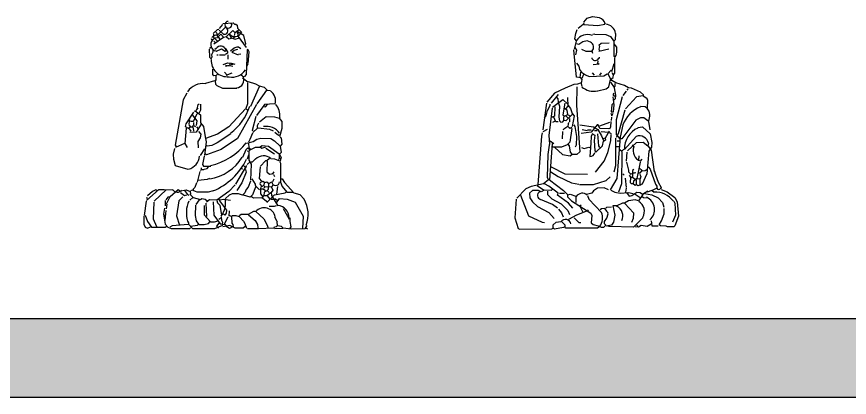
# Model space of a CAD drawing. Header units: millimetres. Extents: x -1413 to 9193, y 11663 to 17984.
# Drawn here: x 776 to 2965, y 11663 to 12663 of the extents above; entities that cross this region are included whole.
import ezdxf

# ---------------------------------------------------------------- set-up
doc = ezdxf.new("R2010")
doc.units = ezdxf.units.MM
doc.layers.add('www.cad-blocks.net', color=7, linetype='Continuous')

# ---------------------------------------------------------------- blocks, each defined once
blk = doc.blocks.new('A$C2FB61280')
for p, q in [((212.8, 528.9), (193.7, 509.9)), ((206.8, 538), (197.7, 526.9)), ((207.8, 540), (234.9, 542)), ((227.8, 541), (231.8, 537)), ((234.9, 542), (237.9, 539)), ((237.9, 539), (241.9, 539)), ((241.9, 539), (244.9, 536)), ((244.9, 536), (245.9, 527.9)), ((245.9, 527.9), (256.9, 516.9)), ((181.7, 506.9), (178.7, 503.8)), ((192.7, 523.9), (181.7, 513.9)), ((182.7, 511.9), (182.7, 504.8)), ((182.7, 504.8), (192.7, 494.8)), ((191.7, 510.9), (183.7, 507.9)), ((208.8, 503.8), (183.7, 485.8)), ((188.7, 517.9), (191.7, 514.9)), ((191.7, 514.9), (193.7, 504.8)), ((200.7, 498.8), (191.7, 510.9)), ((196.7, 524.9), (192.7, 523.9)), ((196.7, 506.9), (201.7, 511.9)), ((197.7, 522.9), (210.8, 510.9)), ((201.7, 511.9), (208.8, 504.8)), ((208.8, 504.8), (216.8, 505.9)), ((216.8, 505.9), (233.9, 521.9)), ((222.8, 498.8), (216.8, 504.8)), ((223.8, 511.9), (229.8, 500.8)), ((227.8, 503.8), (239.9, 498.8)), ((233.9, 521.9), (238.9, 516.9)), ((237.9, 505.9), (233.9, 499.8)), ((238.9, 515.9), (236.9, 508.9)), ((238.9, 516.9), (248.9, 522.9)), ((263, 508.9), (242.9, 519.9)), ((248.9, 511.9), (244.9, 516.9)), ((246.9, 507.9), (248.9, 511.9)), ((247.9, 505.9), (269, 477.7)), ((268, 486.8), (263, 508.9)), ((176.6, 500.8), (179.7, 493.8)), ((183.7, 493.8), (187.7, 489.8)), ((229.8, 500.8), (222.8, 498.8)), ((239.9, 498.8), (250.9, 502.8)), ((267, 484.8), (268, 486.8)), ((171.6, 472.7), (172.6, 451.7)), ((176.6, 477.7), (172.6, 474.7)), ((178.7, 458.7), (181.7, 465.7)), ((181.7, 465.7), (181.7, 470.7)), ((189.7, 474.7), (186.7, 471.7)), ((187.7, 469.7), (190.7, 467.7)), ((190.7, 467.7), (203.7, 473.7)), ((203.7, 473.7), (213.8, 467.7)), ((208.8, 470.7), (212.8, 468.7)), ((213.8, 475.7), (219.8, 465.7)), ((213.8, 467.7), (215.8, 469.7)), ((219.8, 462.7), (214.8, 458.7)), ((219.8, 465.7), (219.8, 462.7)), ((227.8, 468.7), (236.9, 476.7)), ((230.8, 464.7), (236.9, 470.7)), ((230.8, 464.7), (247.9, 457.7)), ((236.9, 476.7), (244.9, 478.8)), ((236.9, 470.7), (246.9, 472.7)), ((244.9, 478.8), (248.9, 478.8)), ((248.9, 478.8), (254.9, 474.7)), ((254.9, 459.7), (248.9, 458.7)), ((271, 471.7), (269, 406.5)), ((275, 469.7), (271, 471.7)), ((274, 435.6), (277, 465.7)), ((277, 465.7), (275, 469.7)), ((172.6, 451.7), (176.6, 447.6)), ((176.6, 447.6), (179.7, 452.7)), ((179.7, 452.7), (178.7, 457.7)), ((191.7, 457.7), (194.7, 457.7)), ((198.7, 457.7), (213.8, 457.7)), ((220.8, 457.7), (220.8, 446.6)), ((180.7, 406.5), (180.7, 420.5)), ((208.6, 432.3), (220.1, 437.2)), ((214.2, 431.1), (225.2, 429.5)), ((224.8, 429.6), (214.8, 427.6)), ((220.1, 437.2), (229.7, 436.4)), ((225.8, 435.6), (224.8, 429.6)), ((226.4, 430.1), (233.3, 428.7)), ((239.1, 433.1), (228.8, 431.5)), ((229.7, 436.4), (239.1, 433.1)), ((273, 433.6), (270, 426.6)), ((274, 437.6), (271, 436.6)), ((183.7, 402.5), (180.7, 406.5)), ((189.7, 403.5), (183.7, 402.5)), ((193.7, 407.5), (189.7, 403.5)), ((189.7, 392.4), (189.7, 402.5)), ((192.7, 408.5), (193.7, 407.5)), ((218.8, 404.5), (211.8, 412.5)), ((217.8, 402.5), (218.8, 404.5)), ((230.8, 409.5), (219.8, 405.5)), ((255.9, 405.5), (258.9, 402.5)), ((258.9, 397.5), (273, 387.4)), ((264, 401.5), (260, 400.5)), ((269, 406.5), (264, 401.5)), ((185.7, 389.4), (161.6, 382.4)), ((187.7, 389.4), (189.7, 392.4)), ((188.7, 380.4), (187.7, 389.4)), ((192.7, 376.4), (188.7, 380.4)), ((207.8, 369.4), (192.7, 376.4)), ((272, 384.4), (272, 329.2)), ((294.1, 381.4), (275, 387.4)), ((303.1, 374.4), (280, 322.2)), ((304.1, 375.4), (294.1, 381.4)), ((317.2, 372.4), (304.1, 375.4)), ((325.2, 364.3), (317.2, 372.4)), ((112.4, 357.3), (103.4, 340.2)), ((243.9, 369.4), (207.8, 369.4)), ((322.2, 365.3), (297.1, 329.2)), ((332.2, 363.3), (325.2, 364.3)), ((103.4, 340.2), (82.3, 220.8)), ((145.2, 328.5), (140.8, 325.3)), ((272, 329.2), (268, 317.2)), ((343.3, 329.2), (317.2, 327.2)), ((130.5, 307.1), (110.4, 277)), ((132.5, 310.1), (134.5, 311.1)), ((134.5, 311.1), (148.5, 300.1)), ((139.5, 316.8), (136.4, 311.2)), ((140.8, 325.3), (139.7, 318)), ((139.7, 318), (142, 315.5)), ((148.5, 313.1), (144.5, 304.1)), ((148.5, 328.2), (148.5, 313.1)), ((267, 316.2), (222.8, 269)), ((296.1, 327.2), (245.9, 237.9)), ((268, 317.2), (274, 311.1)), ((315.2, 325.2), (296.1, 299.1)), ((317.2, 327.2), (315.2, 325.2)), ((316.2, 322.2), (319.2, 321.2)), ((319.2, 321.2), (325.2, 327.2)), ((119.4, 287.1), (118.4, 277)), ((139.5, 285), (127.5, 300.1)), ((138.5, 301.1), (129.5, 282)), ((141.5, 305.1), (138.5, 301.1)), ((138.5, 272), (139.5, 285)), ((148.5, 300.1), (148.5, 279)), ((285, 260), (295.1, 297.1)), ((304.1, 282), (321.2, 296.1)), ((321.2, 296.1), (343.3, 295.1)), ((343.3, 295.1), (355.3, 292.1)), ((356.3, 292.1), (358.3, 294.1)), ((363.3, 283), (356.3, 292.1)), ((111.4, 265), (107.4, 224.8)), ((110.4, 277), (108.4, 270)), ((108.4, 270), (116.4, 265)), ((117.4, 275), (122.4, 269)), ((118.4, 266), (121.4, 269)), ((124.5, 257.9), (118.4, 266)), ((122.4, 284), (129.5, 284)), ((122.4, 269), (126.5, 269)), ((127.5, 268), (130.5, 272)), ((130.5, 265), (127.5, 268)), ((130.5, 280), (130.5, 273)), ((130.5, 272), (135.5, 270)), ((131.5, 257.9), (130.5, 265)), ((150.6, 276), (137.5, 254.9)), ((138.5, 269), (142.5, 264)), ((148.5, 279), (156.6, 270)), ((156.6, 270), (160.6, 242.9)), ((222.8, 269), (193.7, 249.9)), ((298.1, 265), (286, 253.9)), ((298.1, 272), (302.1, 279)), ((298.1, 267), (298.1, 272)), ((300.1, 265), (298.1, 267)), ((331.2, 262), (300.1, 265)), ((357.3, 243.9), (363.3, 265)), ((363.3, 265), (363.3, 283)), ((137.5, 254.9), (120.4, 253.9)), ((143.5, 256.9), (149.5, 249.9)), ((149.5, 249.9), (147.5, 239.9)), ((160.6, 242.9), (163.6, 229.8)), ((193.7, 249.9), (161.6, 237.9)), ((228.8, 250.9), (192.7, 226.8)), ((285, 251.9), (278, 235.9)), ((286, 257.9), (285, 260)), ((340.2, 257.9), (331.2, 262)), ((344.3, 254.9), (353.3, 246.9)), ((353.3, 246.9), (356.3, 247.9)), ((358.3, 241.9), (360.3, 239.9)), ((82.3, 220.8), (85.3, 215.8)), ((106.4, 224.8), (83.3, 214.8)), ((107.4, 224.8), (113.4, 214.8)), ((147.5, 239.9), (141.5, 230.8)), ((141.5, 230.8), (142.5, 213.8)), ((163.6, 229.8), (159.6, 193.7)), ((166.6, 217.8), (163.6, 220.8)), ((178.7, 219.8), (166.6, 217.8)), ((192.7, 226.8), (178.7, 219.8)), ((245.9, 237.9), (202.7, 209.8)), ((270, 225.8), (287.1, 230.8)), ((278, 235.9), (275, 228.8)), ((275, 224.8), (276, 214.8)), ((287.1, 230.8), (297.1, 236.9)), ((297.1, 236.9), (307.1, 238.9)), ((304.1, 215.8), (311.1, 219.8)), ((307.1, 238.9), (333.2, 237.9)), ((311.1, 219.8), (327.2, 217.8)), ((333.2, 237.9), (343.3, 231.8)), ((343.3, 231.8), (357.3, 218.8)), ((362.3, 223.8), (358.3, 217.8)), ((360.3, 239.9), (362.3, 223.8)), ((77.3, 196.7), (81.3, 211.8)), ((159.6, 210.8), (147.5, 193.7)), ((164.6, 195.7), (160.6, 198.7)), ((202.7, 209.8), (164.6, 195.7)), ((268, 208.8), (258.9, 188.7)), ((272, 212.8), (268, 208.8)), ((271, 205.8), (276, 204.7)), ((279, 208.8), (272, 212.8)), ((276, 214.8), (281, 209.8)), ((276, 204.7), (279, 208.8)), ((277, 181.7), (277, 203.7)), ((281, 209.8), (293.1, 215.8)), ((293.1, 215.8), (304.1, 215.8)), ((306.1, 215.8), (310.1, 212.8)), ((310.1, 212.8), (320.2, 216.8)), ((320.2, 212.8), (343.3, 197.7)), ((327.2, 217.8), (355.3, 197.7)), ((355.3, 197.7), (355.3, 185.7)), ((360.3, 201.7), (356.3, 196.7)), ((358.3, 217.8), (360.3, 201.7)), ((78.3, 182.7), (77.3, 196.7)), ((83.3, 166.6), (78.3, 182.7)), ((158.6, 191.7), (153.6, 169.6)), ((275, 194.7), (271, 183.7)), ((280, 177.7), (271, 169.6)), ((283, 170.6), (277, 181.7)), ((282, 176.6), (285, 176.6)), ((285, 176.6), (293.1, 184.7)), ((319.2, 179.7), (306.1, 165.6)), ((323.2, 179.7), (319.2, 179.7)), ((330.2, 185.7), (323.2, 179.7)), ((324.2, 178.7), (323.2, 150.6)), ((333.2, 185.7), (343.3, 184.7)), ((343.3, 184.7), (356.3, 179.7)), ((358.3, 187.7), (353.3, 182.7)), ((356.3, 196.7), (360.3, 188.7)), ((360.3, 188.7), (357.3, 176.6)), ((357.3, 176.6), (359.3, 173.6)), ((116.4, 156.6), (83.3, 166.6)), ((148.5, 154.6), (151.6, 156.6)), ((150.6, 161.6), (150.6, 157.6)), ((151.6, 156.6), (157.6, 156.6)), ((153.6, 169.6), (156.6, 165.6)), ((156.6, 165.6), (175.6, 165.6)), ((158.6, 157.6), (166.6, 159.6)), ((166.6, 159.6), (169.6, 163.6)), ((270, 167.6), (240.9, 118.4)), ((255.9, 159.6), (260, 158.6)), ((263, 166.6), (269, 160.6)), ((263, 156.6), (267, 156.6)), ((267, 156.6), (269, 149.5)), ((281, 128.5), (283, 170.6)), ((305.1, 163.6), (303.1, 133.5)), ((359.3, 173.6), (359.3, 123.5)), ((146.5, 151.6), (139.5, 123.5)), ((172.6, 133.5), (166.6, 130.5)), ((269, 149.5), (256.9, 121.4)), ((284, 132.5), (292.1, 118.4)), ((303.1, 133.5), (309.1, 126.5)), ((323.2, 150.6), (330.2, 144.5)), ((330.2, 144.5), (340.2, 146.5)), ((341.2, 150.6), (337.2, 144.5)), ((341.2, 131.5), (338.2, 124.5)), ((340.2, 143.5), (343.3, 138.5)), ((361.3, 132.5), (363.3, 132.5)), ((363.3, 132.5), (369.4, 122.4)), ((138.5, 121.4), (133.5, 109.4)), ((166.6, 130.5), (142.5, 127.5)), ((239.9, 116.4), (222.8, 99.4)), ((256.9, 121.4), (243.9, 101.4)), ((274, 110.4), (269, 104.4)), ((280, 126.5), (274, 110.4)), ((293.1, 110.4), (285, 90.3)), ((292.1, 118.4), (293.1, 112.4)), ((292.1, 114.4), (304.1, 103.4)), ((304.1, 120.4), (309.1, 113.4)), ((305.1, 122.4), (313.1, 126.5)), ((308.1, 111.4), (316.2, 115.4)), ((313.1, 126.5), (318.2, 122.4)), ((318.2, 110.4), (315.2, 107.4)), ((316.2, 115.4), (317.2, 121.4)), ((316.2, 113.4), (318.2, 111.4)), ((318.2, 122.4), (323.2, 124.5)), ((318.2, 111.4), (334.2, 112.4)), ((323.2, 124.5), (328.2, 120.4)), ((327.2, 119.4), (326.2, 104.4)), ((328.2, 120.4), (336.2, 124.5)), ((334.2, 112.4), (339.2, 102.4)), ((339.2, 115.4), (336.2, 112.4)), ((351.3, 112.4), (348.3, 92.3)), ((359.3, 123.5), (363.3, 112.4)), ((363.3, 112.4), (375.4, 97.4)), ((369.4, 122.4), (394.4, 95.3)), ((7, 75.3), (39.1, 104.4)), ((22.1, 99.4), (9, 87.3)), ((31.1, 103.4), (22.1, 99.4)), ((58.2, 103.4), (27.1, 73.3)), ((30.1, 99.4), (33.1, 98.4)), ((35.1, 101.4), (31.1, 103.4)), ((39.1, 104.4), (53.2, 104.4)), ((53.2, 104.4), (74.3, 103.4)), ((90.3, 103.4), (69.3, 85.3)), ((96.4, 99.4), (90.3, 103.4)), ((96.4, 96.4), (106.4, 88.3)), ((102.4, 101.4), (111.4, 103.4)), ((106.4, 101.4), (114.4, 91.3)), ((106.4, 88.3), (112.4, 90.3)), ((111.4, 103.4), (121.4, 99.4)), ((114.4, 91.3), (118.4, 89.3)), ((122.4, 93.3), (120.4, 90.3)), ((121.4, 99.4), (122.4, 93.3)), ((126.5, 102.4), (122.4, 100.4)), ((122.4, 90.3), (129.5, 83.3)), ((139.5, 97.4), (126.5, 102.4)), ((133.5, 109.4), (129.5, 105.4)), ((129.5, 105.4), (130.5, 101.4)), ((168.6, 97.4), (139.5, 97.4)), ((181.7, 100.4), (168.6, 97.4)), ((222.8, 99.4), (191.7, 76.3)), ((223.8, 89.3), (214.8, 80.3)), ((231.8, 93.3), (223.8, 89.3)), ((248.9, 93.3), (231.8, 93.3)), ((258.9, 89.3), (248.9, 93.3)), ((265, 95.3), (258.9, 89.3)), ((279, 84.3), (262, 89.3)), ((269, 104.4), (265, 95.3)), ((285, 90.3), (279, 84.3)), ((307.1, 93.3), (307.1, 109.4)), ((313.1, 105.4), (307.1, 105.4)), ((313.1, 85.3), (307.1, 93.3)), ((315.2, 88.3), (311.1, 83.3)), ((319.2, 100.4), (313.1, 105.4)), ((316.2, 97.4), (315.2, 88.3)), ((315.2, 88.3), (323.2, 88.3)), ((323.2, 100.4), (316.2, 97.4)), ((326.2, 104.4), (323.2, 100.4)), ((323.2, 88.3), (333.2, 96.4)), ((323.2, 70.3), (343.3, 90.3)), ((325.2, 100.4), (329.2, 96.4)), ((339.2, 102.4), (334.2, 96.4)), ((334.2, 96.4), (335.2, 88.3)), ((335.2, 88.3), (352.3, 61.2)), ((343.3, 90.3), (371.4, 95.3)), ((371.4, 95.3), (373.4, 97.4)), ((375.4, 97.4), (391.4, 97.4)), ((394.4, 95.3), (409.5, 91.3)), ((409.5, 91.3), (421.5, 79.3)), ((6, 73.3), (1, 36.1)), ((7, 84.3), (9, 77.3)), ((26.1, 71.3), (24.1, 27.1)), ((56.2, 75.3), (56.2, 61.2)), ((63.2, 84.3), (57.2, 77.3)), ((67.2, 83.3), (58.2, 66.2)), ((60.2, 66.2), (58.2, 53.2)), ((69.3, 85.3), (63.2, 84.3)), ((91.3, 74.3), (85.3, 35.1)), ((102.4, 85.3), (91.3, 74.3)), ((128.5, 83.3), (120.4, 76.3)), ((129.5, 83.3), (148.5, 78.3)), ((145.5, 77.3), (136.5, 65.2)), ((148.5, 78.3), (152.6, 80.3)), ((152.6, 80.3), (160.6, 79.3)), ((160.6, 79.3), (166.6, 74.3)), ((162.6, 68.2), (164.6, 33.1)), ((172.6, 77.3), (164.6, 71.3)), ((191.7, 76.3), (172.6, 77.3)), ((181.7, 72.3), (183.7, 37.1)), ((191.7, 75.3), (193.7, 69.3)), ((193.7, 69.3), (199.7, 63.2)), ((196.7, 79.3), (198.7, 74.3)), ((198.7, 77.3), (209.8, 79.3)), ((198.7, 74.3), (216.8, 50.2)), ((209.8, 79.3), (227.8, 76.3)), ((283, 86.3), (288.1, 82.3)), ((288.1, 82.3), (310.1, 83.3)), ((310.1, 83.3), (325.2, 72.3)), ((324.2, 87.3), (331.2, 79.3)), ((334.2, 79.3), (341.2, 79.3)), ((344.3, 80.3), (352.3, 75.3)), ((348.3, 69.3), (356.3, 80.3)), ((356.3, 80.3), (376.4, 79.3)), ((376.4, 79.3), (397.5, 71.3)), ((397.5, 71.3), (418.5, 34.1)), ((54.2, 55.2), (51.2, 39.1)), ((57.2, 49.2), (55.2, 23.1)), ((135.5, 63.2), (134.5, 36.1)), ((158.6, 62.2), (158.6, 38.1)), ((199.7, 63.2), (202.7, 41.2)), ((216.8, 50.2), (215.8, 42.2)), ((223.8, 48.2), (222.8, 34.1)), ((275, 39.1), (289.1, 47.2)), ((289.1, 47.2), (293.1, 47.2)), ((294.1, 46.2), (315.2, 27.1)), ((329.2, 60.2), (343.3, 60.2)), ((343.3, 60.2), (348.3, 62.2)), ((366.3, 54.2), (381.4, 26.1)), ((0, 34.1), (0, 13)), ((3, 37.1), (9, 20.1)), ((24.1, 27.1), (33.1, 7)), ((51.2, 39.1), (56.2, 13)), ((56.2, 37.1), (51.2, 35.1)), ((85.3, 35.1), (93.3, 11)), ((134.5, 36.1), (137.5, 22.1)), ((137.5, 22.1), (143.5, 13)), ((158.6, 38.1), (174.6, 19.1)), ((183.7, 37.1), (200.7, 14.1)), ((185.7, 19.1), (194.7, 22.1)), ((201.7, 29.1), (196.7, 25.1)), ((202.7, 41.2), (205.8, 37.1)), ((202.7, 32.1), (203.7, 24.1)), ((203.7, 24.1), (206.8, 18.1)), ((212.8, 37.1), (208.8, 39.1)), ((210.8, 12), (221.8, 32.1)), ((215.8, 42.2), (212.8, 37.1)), ((223.8, 37.1), (229.8, 33.1)), ((229.8, 33.1), (232.9, 36.1)), ((229.8, 32.1), (230.8, 16.1)), ((232.9, 36.1), (241.9, 36.1)), ((241.9, 36.1), (249.9, 33.1)), ((249.9, 33.1), (251.9, 37.1)), ((250.9, 32.1), (262, 21.1)), ((251.9, 37.1), (255.9, 39.1)), ((255.9, 39.1), (275, 39.1)), ((275, 38.1), (292.1, 23.1)), ((292.1, 23.1), (298.1, 12)), ((315.2, 27.1), (324.2, 11)), ((343.3, 32.1), (348.3, 23.1)), ((348.3, 23.1), (350.3, 19.1)), ((383.4, 30.1), (383.4, 20.1)), ((418.5, 34.1), (416.5, 2)), ((0, 13), (3, 5)), ((3, 5), (9, 3)), ((9, 20.1), (20.1, 5)), ((9, 3), (17.1, 6)), ((20.1, 5), (56.2, 5)), ((56.2, 13), (63.2, 5)), ((56.2, 5), (60.2, 8)), ((63.2, 5), (71.3, 2)), ((74.3, 9), (68.2, 5)), ((71.3, 2), (119.4, 2)), ((116.4, 12), (74.3, 9)), ((114.4, 21.1), (117.4, 17.1)), ((117.4, 17.1), (117.4, 13)), ((117.4, 13), (127.5, 2)), ((119.4, 2), (122.4, 4)), ((139.5, 10), (123.5, 7)), ((127.5, 2), (186.7, 2)), ((143.5, 13), (139.5, 10)), ((144.5, 12), (158.6, 12)), ((158.6, 12), (169.6, 15.1)), ((169.6, 15.1), (173.6, 19.1)), ((174.6, 19.1), (185.7, 19.1)), ((186.7, 2), (207.8, 11)), ((196.7, 16.1), (190.7, 8)), ((190.7, 8), (195.7, 3)), ((200.7, 14.1), (210.8, 12)), ((206.8, 18.1), (205.8, 14.1)), ((225.8, 10), (207.8, 6)), ((212.8, 13), (217.8, 8)), ((224.8, 2), (215.8, 7)), ((232.9, 6), (224.8, 2)), ((239.9, 3), (225.8, 10)), ((230.8, 16.1), (233.9, 12)), ((233.9, 12), (234.9, 6)), ((261, 3), (239.9, 3)), ((266, 7), (261, 3)), ((262, 21.1), (265, 15.1)), ((265, 15.1), (270, 3)), ((272, 2), (301.1, 2)), ((298.1, 12), (299.1, 4)), ((301.1, 2), (340.2, 4)), ((324.2, 11), (326.2, 3)), ((341.2, 2), (343.3, 6)), ((343.3, 6), (348.3, 7)), ((365.3, 2), (344.3, 1)), ((348.3, 7), (351.3, 10)), ((351.3, 10), (350.3, 19.1)), ((361.3, 7), (351.3, 9)), ((366.3, 3), (361.3, 7)), ((387.4, 0), (366.3, 3)), ((386.4, 6), (382.4, 1)), ((383.4, 20.1), (386.4, 6)), ((422.5, 1), (387.4, 0)), ((428.6, 10), (422.5, 1)), ((426.6, 3), (429.6, 1))]:
    blk.add_line(p, q)
for centre, radius, start, end in [((211.8, 520.9), 9.03, 264.2894, 82.875), ((221.8, 537), 9.03, 90, 0), ((238.9, 523.9), 18.1, 218.6598, 338.7495), ((193.7, 484.8), 18.1, 90, 244.7989), ((201.7, 465.7), 15.1, 21.8014, 143.1301), ((219.8, 443.6), 43.2, 177.337, 275.0796), ((231.8, 440.6), 41.2, 259.2157, 327.8477), ((241.9, 392.4), 21.1, 274.9697, 23.9625), ((154.6, 334.2), 48.2, 81.7029, 145.9807), ((312.1, 336.2), 34.1, 347.125, 53.4711), ((140.5, 367.3), 144.5, 307.1847, 342.0611), ((311.1, 298.1), 46.2, 355.1355, 39.8056), ((321.2, 225.8), 44.2, 36.8699, 99.0395), ((136.5, 331.2), 168.6, 283.2986, 321.7098), ((107.4, 195.7), 39.1, 284.7436, 354.144), ((155.6, 251.9), 120.4, 278.1981, 328.5479), ((118.4, 255.9), 167.6, 292.1194, 334.6538), ((314.2, 163.6), 29.1, 49.1849, 135), ((346.3, 124.5), 10, 180, 0), ((88.3, 113.4), 16.1, 215.5377, 319.3987), ((181.7, 43.2), 70.3, 154.5367, 198.178), ((153.6, 70.3), 61.2, 324.2461, 9.3099), ((353.3, 39.1), 78.3, 338.8602, 30.4655), ((316.2, 27.1), 29.1, 10.4915, 138.9909), ((350.3, 31.1), 31.1, 358.2643, 86.1859)]:
    blk.add_arc(centre, radius, start, end)
blk = doc.blocks.new('A$C112B58BD')
for p, q in [((181.7, 543.9), (189.9, 554.2)), ((189.9, 554.2), (204.2, 558.3)), ((204.2, 558.3), (222.7, 556.3)), ((179.6, 537.8), (166.3, 527.5)), ((180.6, 541.9), (181.7, 537.8)), ((181.7, 537.8), (218.6, 534.7)), ((218.6, 534.7), (237.1, 538.8)), ((158, 499.8), (160.1, 514.2)), ((160.1, 514.2), (164.2, 524.4)), ((210.4, 512.1), (205.3, 511.1)), ((210.4, 512.1), (239.1, 511.1)), ((239.1, 511.1), (251.4, 506)), ((251.4, 506), (259.7, 494.7)), ((264.8, 514.2), (263.8, 497.8)), ((161.1, 493.6), (156, 473.1)), ((162.2, 494.7), (158, 499.8)), ((168.3, 485.4), (161.1, 486.5)), ((178.6, 492.6), (168.3, 485.4)), ((189.9, 494.7), (178.6, 492.6)), ((199.1, 491.6), (189.9, 494.7)), ((220.7, 483.4), (226.8, 488.5)), ((220.7, 483.4), (222.7, 480.3)), ((226.8, 488.5), (248.4, 489.5)), ((263.8, 497.8), (260.7, 493.6)), ((260.7, 493.6), (260.7, 454.6)), ((267.9, 478.3), (261.7, 486.5)), ((156, 461.8), (155, 471.1)), ((162.2, 399.2), (156, 461.8)), ((163.2, 470), (159.1, 477.2)), ((160.1, 457.7), (163.2, 470)), ((175.5, 473.1), (186.8, 468)), ((186.8, 468), (202.2, 468)), ((205.3, 461.8), (203.2, 468)), ((222.7, 480.3), (220.7, 473.1)), ((247.3, 473.1), (220.7, 467)), ((220.7, 473.1), (223.7, 468)), ((266.8, 456.7), (267.9, 464.9)), ((267.9, 465.9), (267.9, 478.3)), ((203.2, 447.5), (203.2, 450.5)), ((218.6, 442.3), (217.6, 434.1)), ((221.7, 451.6), (221.7, 448.5)), ((260.7, 454.6), (262.7, 451.6)), ((262.7, 451.6), (266.8, 456.7)), ((262.7, 409.5), (262.7, 450.5)), ((162.2, 436.2), (168.3, 428)), ((168.3, 428), (170.4, 419.8)), ((170.4, 419.8), (175.5, 412.6)), ((221.7, 433.1), (206.3, 432.1)), ((219.6, 435.1), (221.7, 433.1)), ((253.5, 417.7), (244.3, 408.5)), ((260.7, 434.1), (254.5, 413.6)), ((173.4, 397.2), (162.2, 399.2)), ((172.4, 412.6), (171.4, 398.2)), ((177.5, 393.1), (173.4, 397.2)), ((175.5, 412.6), (185.8, 405.4)), ((180.6, 406.4), (176.5, 396.1)), ((185.8, 405.4), (196, 401.3)), ((196, 401.3), (234, 403.3)), ((203.2, 410.5), (208.3, 404.4)), ((226.8, 410.5), (222.7, 404.4)), ((234, 403.3), (243.2, 408.5)), ((244.3, 408.5), (251.4, 395.1)), ((251.4, 393.1), (258.6, 398.2)), ((255.5, 411.5), (258.6, 405.4)), ((258.6, 398.2), (259.7, 405.4)), ((259.7, 405.4), (262.7, 409.5)), ((155, 379.7), (132.4, 370.5)), ((165.2, 380.8), (155, 379.7)), ((163.2, 373.6), (162.2, 325.3)), ((174.5, 384.9), (165.2, 380.8)), ((175.5, 382.8), (177.5, 393.1)), ((177.5, 374.6), (175.5, 382.8)), ((240.2, 368.4), (247.3, 373.6)), ((247.3, 373.6), (251.4, 393.1)), ((251.4, 385.9), (261.7, 372.5)), ((255.5, 391), (252.5, 391)), ((265.8, 384.9), (255.5, 391)), ((261.7, 372.5), (263.8, 375.6)), ((263.8, 375.6), (263.8, 382.8)), ((288.4, 377.7), (265.8, 384.9)), ((298.7, 371.5), (288.4, 377.7)), ((104.7, 357.1), (84.2, 333.5)), ((113.9, 354.1), (95.4, 331.5)), ((132.4, 370.5), (104.7, 357.1)), ((218.6, 363.3), (240.2, 368.4)), ((259.7, 355.1), (261.7, 357.1)), ((259.7, 351), (259.7, 355.1)), ((262.7, 348.9), (259.7, 351)), ((261.7, 371.5), (264.8, 352)), ((264.8, 352), (263.8, 342.8)), ((292.5, 362.3), (284.3, 351)), ((297.6, 368.4), (294.5, 365.4)), ((306.9, 370.5), (298.7, 371.5)), ((330.5, 360.2), (306.9, 370.5)), ((338.7, 353), (330.5, 360.2)), ((339.7, 348.9), (338.7, 353)), ((83.1, 331.5), (73.9, 260.7)), ((93.4, 325.3), (93.4, 328.4)), ((99.6, 320.2), (126.2, 340.7)), ((108.8, 347.9), (112.9, 342.8)), ((112.9, 342.8), (113.9, 333.5)), ((113.9, 333.5), (118, 323.3)), ((126.2, 340.7), (139.6, 328.4)), ((131.4, 331.5), (126.2, 300.7)), ((138.5, 345.9), (139.6, 323.3)), ((259.7, 331.5), (255.5, 326.4)), ((261.7, 326.4), (258.6, 347.9)), ((263.8, 342.8), (259.7, 337.7)), ((282.2, 347.9), (266.8, 287.4)), ((320.2, 347.9), (291.5, 316.1)), ((337.7, 350), (320.2, 347.9)), ((347.9, 342.8), (339.7, 348.9)), ((350, 337.7), (347.9, 342.8)), ((348.9, 318.2), (350, 337.7)), ((82.1, 297.6), (86.2, 312)), ((86.2, 312), (93.4, 325.3)), ((98.5, 318.2), (89.3, 246.3)), ((105.7, 321.2), (104.7, 296.6)), ((118, 323.3), (116, 294.5)), ((137.5, 313), (130.3, 317.1)), ((139.6, 323.3), (133.4, 316.1)), ((139.6, 301.7), (137.5, 313)), ((140.6, 325.3), (146.8, 317.1)), ((146.8, 317.1), (150.9, 303.8)), ((162.2, 325.3), (171.4, 203.2)), ((255.5, 326.4), (253.5, 307.9)), ((253.5, 307.9), (259.7, 307.9)), ((259.7, 307.9), (261.7, 326.4)), ((289.4, 313), (272, 250.4)), ((342.8, 321.2), (330.5, 322.3)), ((346.9, 318.2), (342.8, 321.2)), ((78, 292.5), (82.1, 297.6)), ((94.4, 295.6), (98.5, 294.5)), ((104.7, 296.6), (98.5, 294.5)), ((107.8, 282.2), (102.6, 294.5)), ((116, 294.5), (118, 284.3)), ((126.2, 300.7), (130.3, 296.6)), ((126.2, 282.2), (129.3, 285.3)), ((129.3, 285.3), (129.3, 295.6)), ((130.3, 296.6), (139.6, 301.7)), ((134.4, 284.3), (130.3, 285.3)), ((150.9, 301.7), (134.4, 284.3)), ((135.5, 296.6), (140.6, 291.5)), ((141.6, 300.7), (145.7, 296.6)), ((143.7, 290.4), (143.7, 282.2)), ((150.9, 303.8), (156, 297.6)), ((156, 297.6), (150.9, 269.9)), ((252.5, 304.8), (255.5, 297.6)), ((254.5, 294.5), (253.5, 285.3)), ((255.5, 297.6), (258.6, 304.8)), ((266.8, 287.4), (266.8, 248.4)), ((318.2, 286.3), (281.2, 237.1)), ((330.5, 292.5), (318.2, 286.3)), ((339.7, 292.5), (330.5, 292.5)), ((350, 284.3), (339.7, 292.5)), ((104.7, 283.3), (99.6, 280.2)), ((113.9, 282.2), (107.8, 282.2)), ((118, 284.3), (121.1, 281.2)), ((121.1, 281.2), (126.2, 282.2)), ((128.3, 260.7), (129.3, 263.8)), ((129.3, 263.8), (139.6, 270.9)), ((140.6, 278.1), (139.6, 268.9)), ((142.7, 280.2), (140.6, 278.1)), ((141.6, 267.9), (145.7, 265.8)), ((149.8, 264.8), (144.7, 228.9)), ((145.7, 265.8), (149.8, 267.9)), ((155, 274), (158, 269.9)), ((158, 269.9), (162.2, 243.2)), ((171.4, 274), (207.3, 268.9)), ((216.5, 274), (201.2, 254.5)), ((207.3, 268.9), (218.6, 261.7)), ((219.6, 274), (216.5, 274)), ((223.7, 264.8), (219.6, 274)), ((249.4, 280.2), (222.7, 270.9)), ((247.3, 263.8), (223.7, 264.8)), ((250.4, 265.8), (247.3, 263.8)), ((251.4, 267.9), (249.4, 262.7)), ((252.5, 283.3), (251.4, 267.9)), ((284.3, 274), (277.1, 242.2)), ((323.3, 266.8), (335.6, 268.9)), ((335.6, 268.9), (356.1, 250.4)), ((356.1, 260.7), (352, 283.3)), ((61.6, 117), (70.8, 244.3)), ((70.8, 244.3), (72.9, 253.5)), ((85.2, 261.7), (73.9, 255.5)), ((89.3, 246.3), (91.3, 223.7)), ((125.2, 256.6), (124.2, 237.1)), ((162.2, 243.2), (161.1, 220.7)), ((201.2, 254.5), (174.5, 251.4)), ((177.5, 261.7), (189.9, 259.7)), ((190.9, 260.7), (201.2, 260.7)), ((201.2, 243.2), (200.1, 225.8)), ((203.2, 249.4), (201.2, 243.2)), ((202.2, 251.4), (210.4, 247.3)), ((210.4, 247.3), (208.3, 233)), ((209.4, 259.7), (216.5, 259.7)), ((218.6, 261.7), (227.8, 245.3)), ((220.7, 218.6), (218.6, 250.4)), ((226.8, 256.6), (246.3, 254.5)), ((227.8, 245.3), (233, 233)), ((238.1, 240.2), (249.4, 258.6)), ((246.3, 254.5), (253.5, 251.4)), ((252.5, 231.9), (253.5, 248.4)), ((272, 250.4), (266.8, 241.2)), ((266.8, 248.4), (276.1, 237.1)), ((277.1, 242.2), (267.9, 133.4)), ((319.2, 243.2), (288.4, 209.4)), ((356.1, 250.4), (360.2, 227.8)), ((90.3, 220.7), (87.2, 196)), ((91.3, 223.7), (90.3, 220.7)), ((98.5, 224.8), (91.3, 129.3)), ((93.4, 231.9), (102.6, 224.8)), ((137.5, 221.7), (123.2, 215.5)), ((144.7, 228.9), (137.5, 221.7)), ((143.7, 218.6), (140.6, 223.7)), ((161.1, 220.7), (159.1, 215.5)), ((200.1, 225.8), (197, 190.9)), ((208.3, 233), (210.4, 206.3)), ((230.9, 218.6), (233, 230.9)), ((233, 238.1), (238.1, 240.2)), ((233, 230.9), (239.1, 236)), ((239.1, 236), (238.1, 239.1)), ((244.3, 201.2), (252.5, 231.9)), ((265.8, 233), (265.8, 239.1)), ((265.8, 167.3), (265.8, 233)), ((275, 230.9), (268.9, 230.9)), ((277.1, 233), (275, 230.9)), ((281.2, 237.1), (278.1, 237.1)), ((296.6, 206.3), (320.2, 227.8)), ((308.9, 221.7), (313, 216.5)), ((320.2, 227.8), (337.7, 228.9)), ((337.7, 228.9), (350, 218.6)), ((351, 218.6), (352, 225.8)), ((360.2, 227.8), (359.2, 215.5)), ((100.6, 215.5), (97.5, 218.6)), ((123.2, 215.5), (100.6, 215.5)), ((105.7, 214.5), (125.2, 196)), ((146.8, 202.2), (143.7, 218.6)), ((145.7, 192.9), (150.9, 197)), ((150.9, 197), (146.8, 202.2)), ((171.4, 203.2), (163.2, 196)), ((175.5, 214.5), (182.7, 212.4)), ((182.7, 212.4), (195, 215.5)), ((195, 215.5), (197, 214.5)), ((210.4, 206.3), (213.5, 202.2)), ((213.5, 202.2), (230.9, 218.6)), ((223.7, 214.5), (220.7, 218.6)), ((235, 178.6), (244.3, 201.2)), ((266.8, 217.6), (274, 217.6)), ((276.1, 209.4), (281.2, 205.3)), ((281.2, 203.2), (280.2, 119)), ((281.2, 205.3), (286.3, 210.4)), ((294.5, 202.2), (292.5, 178.6)), ((352, 205.3), (346.9, 145.7)), ((359.2, 207.3), (351, 218.6)), ((359.2, 215.5), (352, 205.3)), ((367.4, 150.9), (359.2, 207.3)), ((87.2, 196), (85.2, 135.5)), ((125.2, 196), (145.7, 192.9)), ((163.2, 196), (150.9, 196)), ((212.4, 149.8), (235, 178.6)), ((293.5, 176.5), (298.7, 155)), ((326.4, 192.9), (325.3, 181.7)), ((329.4, 176.5), (327.4, 163.2)), ((329.4, 177.5), (334.6, 183.7)), ((95.4, 164.2), (131.4, 145.7)), ((261.7, 150.9), (265.8, 167.3)), ((298.7, 155), (298.7, 150.9)), ((313, 157), (309.9, 153.9)), ((309.9, 153.9), (309.9, 138.5)), ((327.4, 163.2), (321.2, 133.4)), ((327.4, 161.1), (335.6, 152.9)), ((335.6, 152.9), (342.8, 153.9)), ((342.8, 153.9), (346.9, 157)), ((351, 164.2), (356.1, 158)), ((356.1, 158), (369.5, 118)), ((366.4, 153.9), (369.5, 142.7)), ((85.2, 135.5), (88.3, 129.3)), ((94.4, 150.9), (113.9, 138.5)), ((113.9, 138.5), (148.8, 122.1)), ((131.4, 145.7), (190.9, 144.7)), ((240.2, 128.3), (250.4, 137.5)), ((267.9, 133.4), (250.4, 103.7)), ((284.3, 145.7), (287.4, 141.6)), ((290.4, 134.4), (292.5, 109.8)), ((298.7, 150.9), (304.8, 144.7)), ((304.8, 136.5), (301.7, 141.6)), ((315.1, 147.8), (302.8, 143.7)), ((309.9, 138.5), (303.8, 133.4)), ((303.8, 122.1), (304.8, 136.5)), ((309.9, 136.5), (316.1, 131.4)), ((320.2, 132.4), (312, 126.2)), ((315.1, 147.8), (318.2, 148.8)), ((316.1, 146.8), (315.1, 147.8)), ((321.2, 133.4), (328.4, 132.4)), ((328.4, 146.8), (323.3, 146.8)), ((333.5, 152.9), (328.4, 146.8)), ((332.5, 136.5), (329.4, 143.7)), ((329.4, 132.4), (332.5, 136.5)), ((329.4, 117), (329.4, 132.4)), ((346.9, 145.7), (334.6, 118)), ((369.5, 142.7), (376.6, 123.2)), ((43.1, 111.9), (28.7, 105.7)), ((75.9, 119), (43.1, 111.9)), ((58.5, 114.9), (75.9, 103.7)), ((88.3, 129.3), (75.9, 119)), ((89.3, 112.9), (78, 119)), ((113.9, 94.4), (89.3, 112.9)), ((91.3, 129.3), (128.3, 101.6)), ((148.8, 122.1), (168.3, 118)), ((170.4, 117), (207.3, 117)), ((207.3, 117), (240.2, 128.3)), ((280.2, 119), (273, 97.5)), ((306.9, 119), (303.8, 122.1)), ((311, 119), (306.9, 119)), ((312, 126.2), (311, 120.1)), ((316.1, 114.9), (311, 119)), ((319.2, 117), (316.1, 114.9)), ((319.2, 129.3), (319.2, 118)), ((323.3, 113.9), (319.2, 117)), ((334.6, 118), (323.3, 113.9)), ((331.5, 114.9), (329.4, 117)), ((369.5, 118), (373.6, 112.9)), ((373.6, 112.9), (373.6, 108.8)), ((376.6, 123.2), (384.9, 109.8)), ((384.9, 109.8), (384.9, 106.7)), ((28.7, 105.7), (5.1, 81.1)), ((15.4, 89.3), (35.9, 34.9)), ((46.2, 101.6), (39, 94.4)), ((39, 94.4), (40, 82.1)), ((62.6, 101.6), (46.2, 101.6)), ((69.8, 98.5), (62.6, 101.6)), ((77, 102.6), (69.8, 98.5)), ((95.4, 101.6), (77, 102.6)), ((86.2, 99.6), (86.2, 91.3)), ((86.2, 91.3), (97.5, 80.1)), ((98.5, 104.7), (95.4, 101.6)), ((111.9, 89.3), (113.9, 94.4)), ((141.6, 68.8), (111.9, 89.3)), ((118, 94.4), (130.3, 94.4)), ((128.3, 101.6), (139.6, 90.3)), ((138.5, 89.3), (138.5, 85.2)), ((139.6, 90.3), (145.7, 92.4)), ((145.7, 92.4), (160.1, 87.2)), ((202.2, 94.4), (188.8, 91.3)), ((190.9, 88.3), (195, 79)), ((207.3, 100.6), (202.2, 94.4)), ((217.6, 107.8), (207.3, 100.6)), ((235, 108.8), (217.6, 107.8)), ((246.3, 103.7), (235, 108.8)), ((252.5, 102.6), (262.7, 97.5)), ((262.7, 97.5), (277.1, 94.4)), ((277.1, 94.4), (298.7, 96.5)), ((292.5, 107.8), (291.5, 97.5)), ((293.5, 96.5), (300.7, 87.2)), ((298.7, 96.5), (311, 93.4)), ((300.7, 87.2), (307.9, 88.3)), ((307.9, 88.3), (321.2, 97.5)), ((316.1, 92.4), (329.4, 83.1)), ((321.2, 97.5), (329.4, 96.5)), ((336.6, 91.3), (325.3, 74.9)), ((329.4, 96.5), (335.6, 92.4)), ((335.6, 92.4), (350, 100.6)), ((340.7, 93.4), (360.2, 90.3)), ((360.2, 101.6), (347.9, 97.5)), ((360.2, 90.3), (376.6, 82.1)), ((373.6, 107.8), (361.3, 101.6)), ((361.3, 101.6), (366.4, 97.5)), ((384.9, 104.7), (400.3, 98.5)), ((400.3, 98.5), (420.8, 83.1)), ((4.1, 79), (0, 29.8)), ((40, 82.1), (46.2, 71.8)), ((46.2, 71.8), (59.5, 59.5)), ((99.6, 64.7), (67.7, 78)), ((97.5, 80.1), (122.1, 66.7)), ((122.1, 66.7), (139.6, 49.3)), ((138.5, 85.2), (148.8, 74.9)), ((152.9, 55.4), (141.6, 68.8)), ((148.8, 74.9), (200.1, 42.1)), ((161.1, 69.8), (161.1, 86.2)), ((195, 79), (227.8, 44.1)), ((283.3, 68.8), (267.9, 61.6)), ((288.4, 68.8), (283.3, 68.8)), ((298.7, 74.9), (288.4, 68.8)), ((289.4, 67.7), (312, 43.1)), ((316.1, 77), (298.7, 74.9)), ((325.3, 74.9), (316.1, 77)), ((334.6, 86.2), (338.7, 83.1)), ((338.7, 83.1), (345.9, 82.1)), ((376.6, 82.1), (387.9, 69.8)), ((387.9, 69.8), (392, 57.5)), ((417.7, 73.9), (420.8, 68.8)), ((420.8, 83.1), (426.9, 71.8)), ((420.8, 68.8), (422.8, 36.9)), ((426.9, 71.8), (430, 33.9)), ((59.5, 59.5), (89.3, 44.1)), ((89.3, 44.1), (103.7, 27.7)), ((111.9, 55.4), (99.6, 64.7)), ((114.9, 52.3), (123.2, 43.1)), ((139.6, 49.3), (143.7, 39)), ((190.9, 48.2), (162.2, 36.9)), ((171.4, 61.6), (174.5, 63.6)), ((179.6, 44.1), (171.4, 61.6)), ((192.9, 51.3), (190.9, 48.2)), ((227.8, 53.4), (224.8, 51.3)), ((237.1, 54.4), (227.8, 53.4)), ((243.2, 46.2), (237.1, 54.4)), ((239.1, 55.4), (242.2, 57.5)), ((242.2, 57.5), (254.5, 58.5)), ((243.2, 46.2), (244.3, 42.1)), ((257.6, 61.6), (262.7, 36.9)), ((267.9, 61.6), (257.6, 61.6)), ((393.1, 40), (393.1, 54.4)), ((0, 29.8), (9.2, 2.1)), ((35.9, 34.9), (71.8, 18.5)), ((123.2, 43.1), (127.3, 32.8)), ((162.2, 36.9), (141.6, 25.7)), ((156, 29.8), (168.3, 17.4)), ((200.1, 42.1), (202.2, 35.9)), ((202.2, 35.9), (201.2, 16.4)), ((236, 20.5), (242.2, 28.7)), ((242.2, 28.7), (245.3, 40)), ((245.3, 40), (244.3, 42.1)), ((262.7, 36.9), (259.7, 18.5)), ((311, 27.7), (306.9, 17.4)), ((312, 43.1), (311, 27.7)), ((337.7, 30.8), (312, 5.1)), ((385.9, 21.6), (393.1, 40)), ((422.8, 36.9), (414.6, 18.5)), ((430, 33.9), (420.8, 9.2)), ((9.2, 2.1), (13.3, 0)), ((13.3, 0), (97.5, 1)), ((71.8, 18.5), (78, 17.4)), ((97.5, 1), (100.6, 3.1)), ((100.6, 11.3), (108.8, 18.5)), ((100.6, 3.1), (100.6, 11.3)), ((104.7, 0), (101.6, 2.1)), ((128.3, 4.1), (104.7, 0)), ((108.8, 18.5), (121.1, 20.5)), ((123.2, 20.5), (131.4, 11.3)), ((131.4, 6.2), (128.3, 4.1)), ((131.4, 11.3), (131.4, 7.2)), ((134.4, 3.1), (131.4, 6.2)), ((217.6, 3.1), (134.4, 3.1)), ((168.3, 17.4), (173.4, 17.4)), ((201.2, 16.4), (206.3, 12.3)), ((206.3, 12.3), (219.6, 9.2)), ((223.7, 7.2), (217.6, 3.1)), ((219.6, 9.2), (226.8, 5.1)), ((226.8, 5.1), (234, 5.1)), ((234, 5.1), (239.1, 10.3)), ((236, 14.4), (236, 20.5)), ((239.1, 10.3), (236, 14.4)), ((254.5, 10.3), (240.2, 8.2)), ((248.4, 7.2), (245.3, 8.2)), ((312, 5.1), (248.4, 7.2)), ((259.7, 18.5), (254.5, 10.3)), ((316.1, 7.2), (325.3, 6.2)), ((320.2, 11.3), (323.3, 8.2)), ((325.3, 6.2), (332.5, 10.3)), ((332.5, 10.3), (347.9, 8.2)), ((347.9, 8.2), (358.2, 14.4)), ((358.2, 21.6), (360.2, 9.2)), ((360.2, 9.2), (376.6, 9.2)), ((379.7, 11.3), (385.9, 21.6)), ((382.8, 9.2), (379.7, 11.3)), ((398.2, 8.2), (382.8, 9.2)), ((401.3, 6.2), (398.2, 8.2)), ((417.7, 6.2), (401.3, 6.2)), ((420.8, 9.2), (417.7, 6.2))]:
    blk.add_line(p, q)
for centre, radius, start, end in [((216.5, 534.7), 21.6, 10.3048, 74.0546), ((237.1, 511.1), 27.7, 6.3402, 85.7636), ((190.9, 476.2), 34.9, 67.6199, 147.2648), ((192.9, 478.3), 14.4, 315, 65.2249), ((211.4, 453.6), 10.3, 216.8699, 333.4349), ((207.3, 410.5), 48.2, 230.3558, 282.0115), ((363.3, 243.2), 85.2, 112.567, 158.7136), ((325.3, 298.7), 29.8, 330.0184, 39.5597), ((347.9, 211.4), 59.5, 113.9625, 181.9749), ((327.4, 220.7), 24.6, 11.7683, 109.9831), ((198.1, 203.2), 12.3, 265.2364, 351.8699), ((339.7, 206.3), 28.7, 158.9625, 250.3462), ((69.8, 88.3), 10.3, 111.8014, 258.6901), ((177.5, 74.9), 19.5, 49.0856, 145.4915), ((368.4, 35.9), 61.6, 37.6262, 91.9092), ((378.7, 110.8), 6.16, 210.9638, 326.3099), ((311, 47.2), 29.8, 328.3925, 60.0184), ((331.5, 51.3), 35.9, 311.8779, 64.9831), ((195, 29.8), 35.9, 321.8428, 23.6294), ((256.6, 34.9), 27.7, 333.4349, 66.2505), ((133.4, 11.3), 14.4, 11.3099, 143.1301)]:
    blk.add_arc(centre, radius, start, end)
blk = doc.blocks.new('FORMAT')
at = {"layer": 'www.cad-blocks.net', "true_color": 0x546d8e}
h = blk.add_hatch(color=155, dxfattribs=at)
h.set_gradient(color1=(68, 68, 68), color2=(84, 109, 142), tint=1)
h.paths.add_polyline_path([(-220, 11869.8), (-220, 11663.1), (9193.5, 11663.1), (9193.5, 11869.8)])
at = {"layer": 'www.cad-blocks.net', "color": 155, "true_color": 0x546d8e}
for p, q in [((-220, 11869.8), (9193.5, 11869.8)), ((-220, 11663.1), (9193.5, 11663.1))]:
    blk.add_line(p, q, dxfattribs=at)

msp = doc.modelspace()

# ---------------------------------------------------------------- block references
for name, p in [('A$C112B58BD', (2085.1, 12104.7)), ('A$C2FB61280', (1110.3, 12104.7))]:
    msp.add_blockref(name, p)
at = {"layer": 'www.cad-blocks.net'}
msp.add_blockref('FORMAT', (0, 0), dxfattribs=at)

doc.saveas('drawing.dxf')
